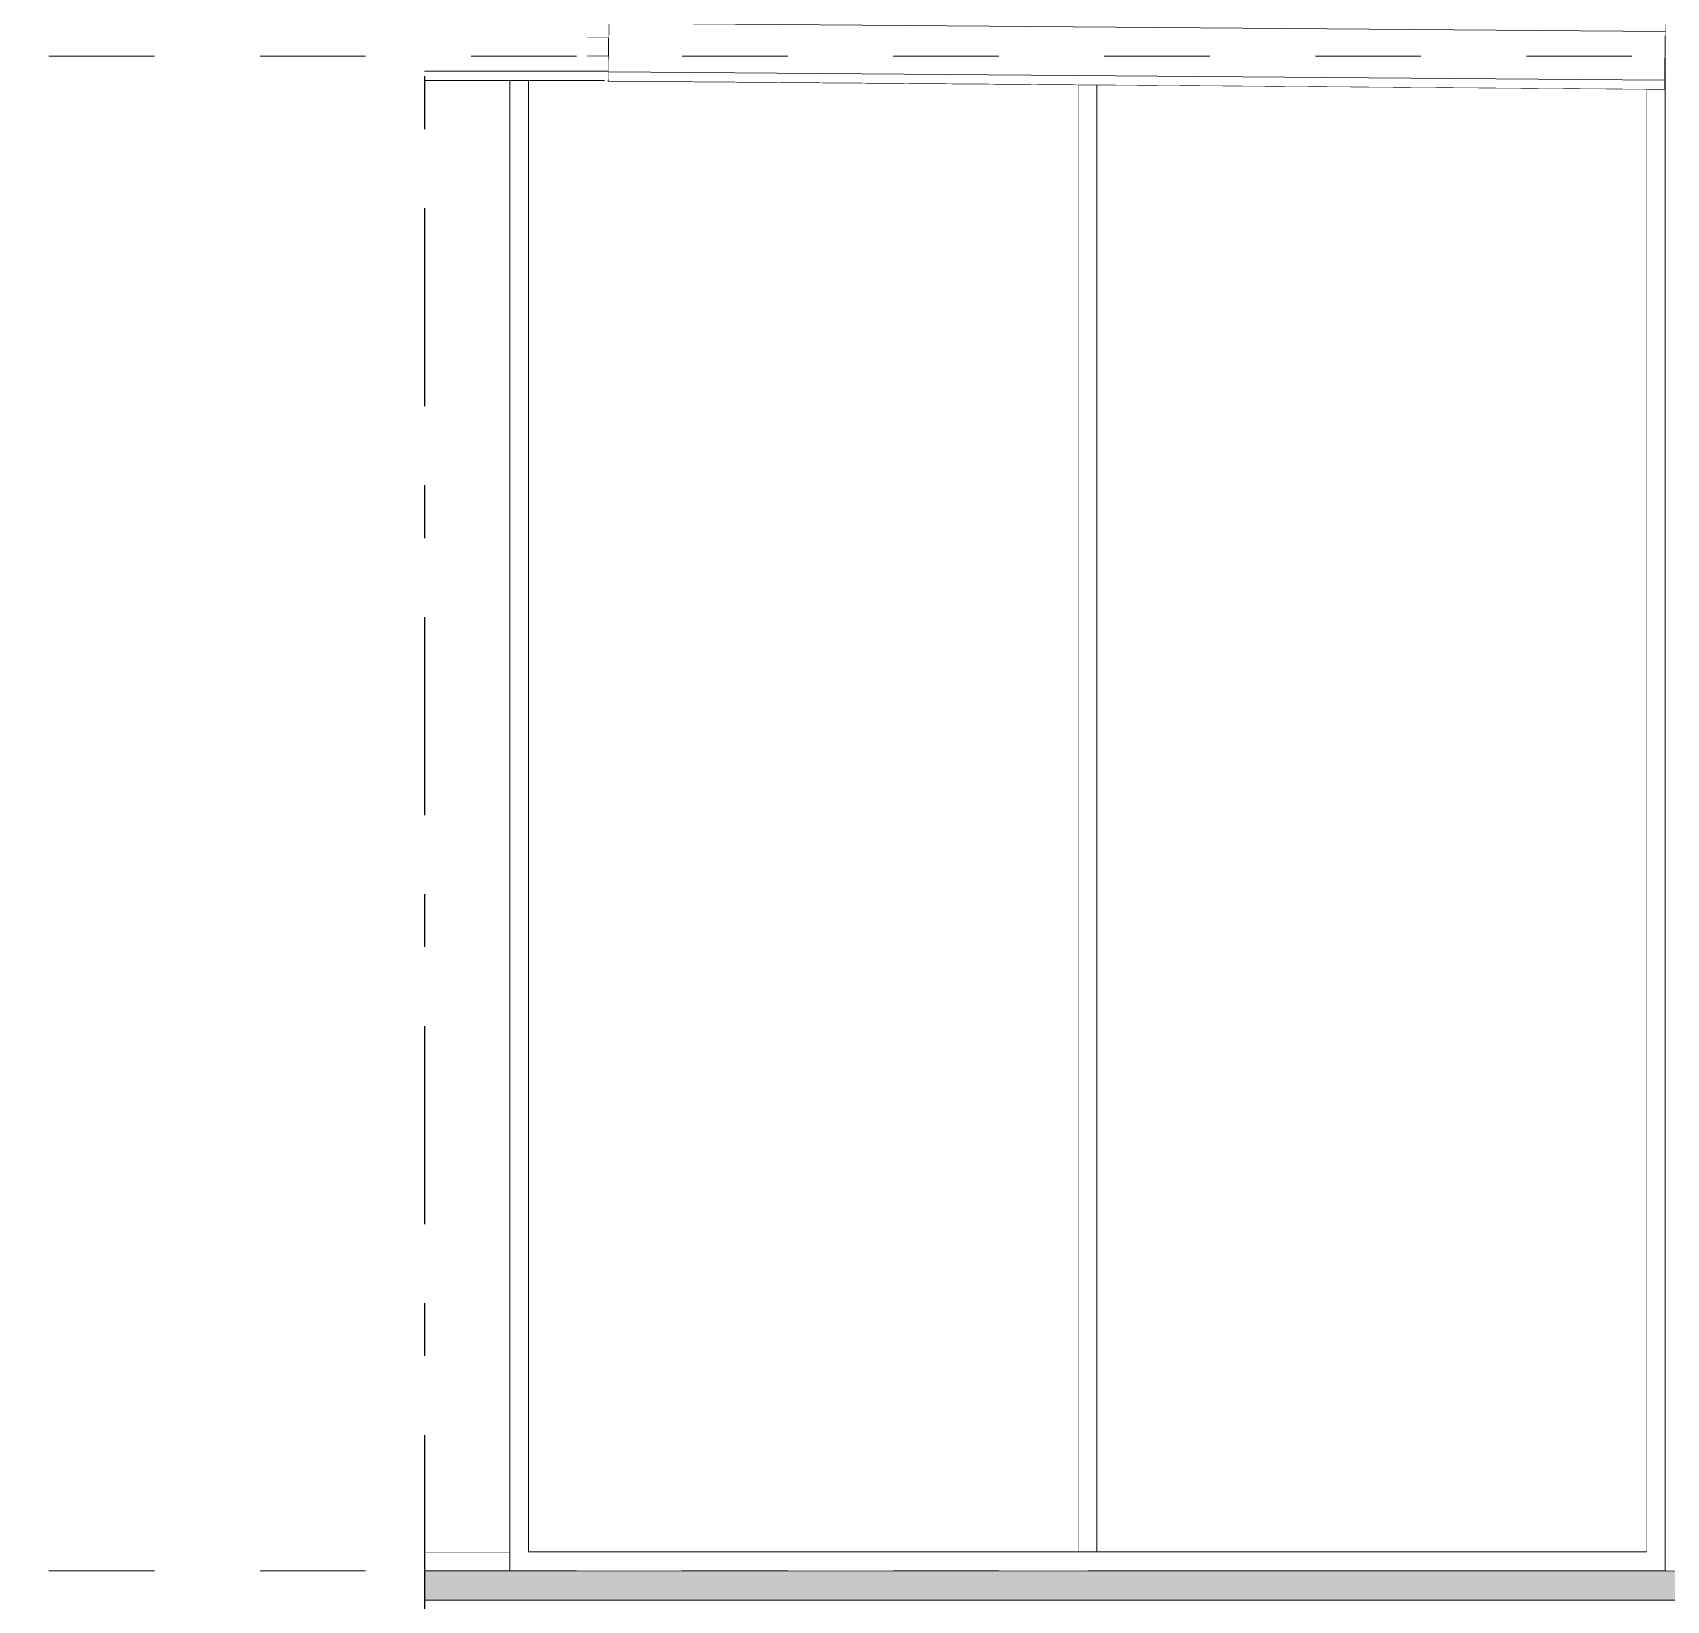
# Model space of a CAD drawing. Header units: millimetres. Extents: x -48147 to 1468943, y -496296 to 18123.
# Drawn here: x 1393517 to 1397886, y -491375 to -487183 of the extents above; entities that cross this region are included whole.
import ezdxf

# ---------------------------------------------------------------- set-up
doc = ezdxf.new("R2010")
doc.units = ezdxf.units.MM
doc.header["$MEASUREMENT"] = 0
for name, pattern in [('Dashed', [2822.222233, 1411.111116, -1411.111116]), ('Double Dashed', [1093.611073, 529.166651, -211.666656, 141.111112, -211.666656]), ('Wipeout_Contour', [1000, 0, -1000])]:
    doc.linetypes.add(name, pattern=pattern)
for name, color, linetype, lineweight, true_color in [('0_Pen_No__105', 7, 'Continuous', 15, 0xa6a6a6), ('New_A-20-M_Floor_Slab_Pen_No__109', 7, 'Continuous', 15, 0xa6a6a6), ('New_A-20-M_Floor_Slab_Pen_No__162', 7, 'Continuous', 0, 0xe47200)]:
    doc.layers.add(name, color=color, linetype=linetype, lineweight=lineweight, true_color=true_color)
for name, color, linetype in [('A-25-M_Wall_Int', 7, 'Continuous'), ('A-95-P_Drawing', 7, 'Continuous'), ('New_A-20-M_Floor_Slab', 7, 'Continuous'), ('New_A-25-M_Curtain_Wall', 7, 'Continuous'), ('New_A-25-M_Wall_Ext', 7, 'Continuous'), ('S-280-M_COLUMN.IFC Import', 7, 'Continuous'), ('S-280-M_STRUCT_FRAME.IFC Import', 7, 'Continuous')]:
    doc.layers.add(name, color=color, linetype=linetype)
for name, color, linetype, lineweight in [('A-25-M_Wall_Int_Pen_No__87', 8, 'Continuous', 20), ('A-95-P_Drawing_Pen_No__194', 7, 'Continuous', 25), ('New_A-20-M_Floor_Slab_Pen_No__1', 7, 'Continuous', 13), ('New_A-25-M_Curtain_Wall_Pen_No__4', 7, 'Continuous', 20), ('New_A-25-M_Curtain_Wall_Pen_No__87', 8, 'Continuous', 20), ('New_A-25-M_Wall_Ext_Pen_No__87', 8, 'Continuous', 20), ('S-280-M_COLUMN.IFC Import_Pen_No__88', 8, 'Continuous', 20), ('S-280-M_STRUCT_FRAME.IFC Import_Pen_No__90', 8, 'Continuous', 20)]:
    doc.layers.add(name, color=color, linetype=linetype, lineweight=lineweight)

# ---------------------------------------------------------------- blocks, each defined once
blk = doc.blocks.new('Section Elem_221_1', base_point=(1411454.5, -491295.5))
at = {"color": 254, "linetype": 'Wipeout_Contour', "lineweight": 0, "ltscale": 5924740.286222849}
blk.add_wipeout([(1397883.2, -491295.5), (1397883.2, -488320.5), (1397833.2, -488320.5), (1397833.2, -491245.5)], dxfattribs=at).dxf.layer = 'New_A-25-M_Curtain_Wall'
at = {"layer": 'New_A-25-M_Curtain_Wall_Pen_No__87', "linetype": 'Continuous'}
blk.add_line((1397833.2, -491245.5), (1397833.2, -488320.5), dxfattribs=at)
blk = doc.blocks.new('Section Elem_222_1', base_point=(1411454.5, -491295.5))
at = {"color": 254, "linetype": 'Wipeout_Contour', "lineweight": 0, "ltscale": 11843637.41130929}
blk.add_wipeout([(1397833.2, -488320.5), (1397883.2, -488320.5), (1397883.2, -487220.5), (1397883, -487220.5), (1397882.2, -487321.8), (1397882.1, -487331), (1397882.1, -487334.3), (1397833.2, -487333.9)], dxfattribs=at).dxf.layer = 'New_A-25-M_Curtain_Wall'
at = {"layer": 'New_A-25-M_Curtain_Wall_Pen_No__87', "linetype": 'Continuous'}
blk.add_line((1397833.2, -488320.5), (1397833.2, -487333.9), dxfattribs=at)
blk = doc.blocks.new('Section Elem_223_1', base_point=(1411454.5, -491295.5))
at = {"color": 254, "linetype": 'Wipeout_Contour', "lineweight": 0, "ltscale": 5919401.911436839}
blk.add_wipeout([(1397833.2, -484335.5), (1397833.2, -487153.9), (1397883.2, -487154.3), (1397883.2, -484335.5)], dxfattribs=at).dxf.layer = 'New_A-25-M_Curtain_Wall'
at = {"color": 254, "linetype": 'Wipeout_Contour', "lineweight": 0, "ltscale": 4441065.369281125}
blk.add_wipeout([(1397883, -487220.5), (1397883.2, -487220.5), (1397883.2, -487191.1)], dxfattribs=at).dxf.layer = 'New_A-25-M_Curtain_Wall'
at = {"layer": 'New_A-25-M_Curtain_Wall_Pen_No__87', "linetype": 'Continuous'}
for p, q in [((1397833.2, -487153.9), (1397833.2, -484335.5)), ((1397883.2, -487220.5), (1397883, -487220.5))]:
    blk.add_line(p, q, dxfattribs=at)
blk = doc.blocks.new('Section Elem_228_1', base_point=(1411454.5, -491295.5))
at = {"color": 254, "linetype": 'Wipeout_Contour', "lineweight": 0, "ltscale": 7401873.773677634}
blk.add_wipeout([(1396363.2, -487322.3), (1396363.2, -491245.5), (1397833.2, -491245.5), (1397833.2, -488320.5), (1397833.2, -487333.9)], dxfattribs=at).dxf.layer = 'New_A-25-M_Curtain_Wall'
blk = doc.blocks.new('Section Elem_230_1', base_point=(1411454.5, -491295.5))
at = {"color": 254, "linetype": 'Wipeout_Contour', "lineweight": 0, "ltscale": 5923823.460255897}
blk.add_wipeout([(1396338.2, -491295.5), (1397883.2, -491295.5), (1397833.2, -491245.5), (1396338.2, -491245.5)], dxfattribs=at).dxf.layer = 'New_A-25-M_Curtain_Wall'
at = {"layer": 'New_A-25-M_Curtain_Wall_Pen_No__87', "linetype": 'Continuous'}
blk.add_line((1396363.2, -491245.5), (1397833.2, -491245.5), dxfattribs=at)
blk = doc.blocks.new('Section Elem_305_1', base_point=(1411454.5, -491295.5))
at = {"color": 254, "linetype": 'Wipeout_Contour', "lineweight": 0, "ltscale": 5911091.761097245}
blk.add_wipeout([(1393517, -491295.5), (1393930.7, -491295.5), (1393930.7, -491245.5), (1393517, -491245.5)], dxfattribs=at).dxf.layer = 'New_A-25-M_Curtain_Wall'
at = {"layer": 'New_A-25-M_Curtain_Wall_Pen_No__4', "linetype": 'Continuous'}
blk.add_line((1393517, -491245.5), (1393930.7, -491245.5), dxfattribs=at)
blk = doc.blocks.new('Section Elem_306_1', base_point=(1411454.5, -491295.5))
at = {"color": 254, "linetype": 'Wipeout_Contour', "lineweight": 0, "ltscale": 5913032.670049174}
blk.add_wipeout([(1393930.7, -491245.5), (1393930.7, -491295.5), (1394545.9, -491295.5), (1394545.9, -491245.5)], dxfattribs=at).dxf.layer = 'New_A-25-M_Curtain_Wall'
at = {"layer": 'New_A-25-M_Curtain_Wall_Pen_No__4', "linetype": 'Continuous'}
blk.add_line((1393930.7, -491245.5), (1394545.9, -491245.5), dxfattribs=at)
blk = doc.blocks.new('Section Elem_307_1', base_point=(1411454.5, -491295.5))
at = {"color": 254, "linetype": 'Wipeout_Contour', "lineweight": 0, "ltscale": 5914659.733812755}
blk.add_wipeout([(1394545.9, -491245.5), (1394545.9, -491295.5), (1394793.2, -491295.5), (1394793.2, -491245.5)], dxfattribs=at).dxf.layer = 'New_A-25-M_Curtain_Wall'
at = {"layer": 'New_A-25-M_Curtain_Wall_Pen_No__4', "linetype": 'Continuous'}
blk.add_line((1394545.9, -491245.5), (1394793.2, -491245.5), dxfattribs=at)
blk = doc.blocks.new('Section Elem_342_1', base_point=(1411454.5, -491295.5))
at = {"color": 254, "linetype": 'Wipeout_Contour', "lineweight": 0, "ltscale": 5911907.021056423}
blk.add_wipeout([(1394389.2, -488320.5), (1394389.2, -491245.5), (1394536, -491245.5), (1394536, -488320.5)], dxfattribs=at).dxf.layer = 'New_A-25-M_Curtain_Wall'
at = {"layer": 'New_A-25-M_Curtain_Wall_Pen_No__4', "linetype": 'Continuous'}
blk.add_line((1394389.2, -491245.5), (1394389.2, -488320.5), dxfattribs=at)
at = {"color": 254, "linetype": 'Wipeout_Contour', "lineweight": 0, "ltscale": 5912221.520274481}
blk.add_wipeout([(1394536, -488320.5), (1394536, -491245.5), (1394555.9, -491245.5), (1394555.9, -488320.5)], dxfattribs=at).dxf.layer = 'New_A-25-M_Curtain_Wall'
at = {"layer": 'New_A-25-M_Curtain_Wall_Pen_No__4', "linetype": 'Continuous'}
for p, q in [((1394536, -491245.5), (1394536, -488320.5)), ((1394555.9, -491245.5), (1394555.9, -488320.5))]:
    blk.add_line(p, q, dxfattribs=at)
blk = doc.blocks.new('Section Elem_343_1', base_point=(1411454.5, -491295.5))
at = {"color": 254, "linetype": 'Wipeout_Contour', "lineweight": 0, "ltscale": 5909585.081620323}
blk.add_wipeout([(1393774, -488320.5), (1393774, -491245.5), (1393920.7, -491245.5), (1393920.7, -488320.5)], dxfattribs=at).dxf.layer = 'New_A-25-M_Curtain_Wall'
at = {"layer": 'New_A-25-M_Curtain_Wall_Pen_No__4', "linetype": 'Continuous'}
blk.add_line((1393774, -491245.5), (1393774, -488320.5), dxfattribs=at)
at = {"color": 254, "linetype": 'Wipeout_Contour', "lineweight": 0, "ltscale": 5909899.565590957}
blk.add_wipeout([(1393920.7, -488320.5), (1393920.7, -491245.5), (1393940.7, -491245.5), (1393940.7, -488320.5)], dxfattribs=at).dxf.layer = 'New_A-25-M_Curtain_Wall'
at = {"layer": 'New_A-25-M_Curtain_Wall_Pen_No__4', "linetype": 'Continuous'}
for p, q in [((1393920.7, -491245.5), (1393920.7, -488320.5)), ((1393940.7, -491245.5), (1393940.7, -488320.5))]:
    blk.add_line(p, q, dxfattribs=at)
blk = doc.blocks.new('Section Elem_344_1', base_point=(1411454.5, -491295.5))
at = {"color": 254, "linetype": 'Wipeout_Contour', "lineweight": 0, "ltscale": 5910116.530083252}
blk.add_wipeout([(1393940.7, -491245.5), (1394389.2, -491245.5), (1394389.2, -487310.5), (1393940.7, -487310.5)], dxfattribs=at).dxf.layer = 'New_A-25-M_Curtain_Wall'
blk = doc.blocks.new('Section Elem_345_1', base_point=(1411454.5, -491295.5))
at = {"color": 254, "linetype": 'Wipeout_Contour', "lineweight": 0, "ltscale": 7384997.591194255}
blk.add_wipeout([(1393517, -487310.5), (1393517, -491245.5), (1393774, -491245.5), (1393774, -488320.5), (1393774, -487310.5)], dxfattribs=at).dxf.layer = 'New_A-25-M_Curtain_Wall'
blk = doc.blocks.new('Section Elem_352_1', base_point=(1411454.5, -491295.5))
at = {"color": 254, "linetype": 'Wipeout_Contour', "lineweight": 0, "ltscale": 5906978.432685615}
blk.add_wipeout([(1393774, -488320.5), (1393920.7, -488320.5), (1393920.7, -487310.5), (1393774, -487310.5)], dxfattribs=at).dxf.layer = 'New_A-25-M_Curtain_Wall'
at = {"layer": 'New_A-25-M_Curtain_Wall_Pen_No__4', "linetype": 'Continuous'}
blk.add_line((1393774, -488320.5), (1393774, -487310.5), dxfattribs=at)
at = {"color": 254, "linetype": 'Wipeout_Contour', "lineweight": 0, "ltscale": 5907293.055392906}
blk.add_wipeout([(1393920.7, -488320.5), (1393940.7, -488320.5), (1393940.7, -487310.5), (1393920.7, -487310.5)], dxfattribs=at).dxf.layer = 'New_A-25-M_Curtain_Wall'
at = {"layer": 'New_A-25-M_Curtain_Wall_Pen_No__4', "linetype": 'Continuous'}
for p, q in [((1393920.7, -488320.5), (1393920.7, -487310.5)), ((1393940.7, -488320.5), (1393940.7, -487310.5))]:
    blk.add_line(p, q, dxfattribs=at)
blk = doc.blocks.new('Section Elem_353_1', base_point=(1411454.5, -491295.5))
at = {"color": 254, "linetype": 'Wipeout_Contour', "lineweight": 0, "ltscale": 7386439.724143236}
blk.add_wipeout([(1394389.2, -487310.5), (1394389.2, -488320.5), (1394536, -488320.5), (1394536, -487310.5), (1394441.2, -487310.5)], dxfattribs=at).dxf.layer = 'New_A-25-M_Curtain_Wall'
at = {"layer": 'New_A-25-M_Curtain_Wall_Pen_No__4', "linetype": 'Continuous'}
blk.add_line((1394389.2, -488320.5), (1394389.2, -487310.5), dxfattribs=at)
at = {"color": 254, "linetype": 'Wipeout_Contour', "lineweight": 0, "ltscale": 5909616.033972979}
blk.add_wipeout([(1394536, -488320.5), (1394555.9, -488320.5), (1394555.9, -487310.5), (1394536, -487310.5)], dxfattribs=at).dxf.layer = 'New_A-25-M_Curtain_Wall'
at = {"layer": 'New_A-25-M_Curtain_Wall_Pen_No__4', "linetype": 'Continuous'}
for p, q in [((1394536, -488320.5), (1394536, -487310.5)), ((1394555.9, -488320.5), (1394555.9, -487310.5))]:
    blk.add_line(p, q, dxfattribs=at)
blk = doc.blocks.new('Section Elem_354_1', base_point=(1411454.5, -491295.5))
at = {"color": 254, "linetype": 'Wipeout_Contour', "lineweight": 0, "ltscale": 7389843.634251478}
blk.add_wipeout([(1394555.9, -487310.5), (1394555.9, -491245.5), (1394793.2, -491245.5), (1394793.2, -488320.5), (1394793.2, -487310.5)], dxfattribs=at).dxf.layer = 'New_A-25-M_Wall_Ext'
at = {"layer": 'New_A-25-M_Wall_Ext_Pen_No__87', "linetype": 'Continuous'}
blk.add_line((1394555.9, -491295.5), (1394555.9, -491245.5), dxfattribs=at)
blk = doc.blocks.new('Section Elem_424_1', base_point=(1411454.5, -491295.5))
at = {"color": 254, "linetype": 'Wipeout_Contour', "lineweight": 0, "ltscale": 5940006.648651222}
blk.add_wipeout([(1411568.8, -491295.5), (1391150.1, -491295.5), (1391150.1, -491374.5), (1411568.8, -491374.5)], dxfattribs=at).dxf.layer = 'New_A-20-M_Floor_Slab'
at = {"layer": 'New_A-20-M_Floor_Slab_Pen_No__109', "linetype": 'Continuous'}
h = blk.add_hatch(dxfattribs=at)
h.set_pattern_fill('Lightweight_Concrete_0001', color=256, style=0, pattern_type=2)
h.set_pattern_definition([(0, (1411454.5, -491295.5), (0, 779.423), [48.75, -401.25]), (0, (1411679.5, -490905.8), (0, 779.423), [48.75, -401.25]), (60, (1411454.5, -491295.5), (-675, 389.71), [48.75, -401.25]), (60, (1411904.5, -491295.5), (-675, 389.71), [48.75, -401.25]), (120, (1411503.2, -491295.5), (675, 389.71), [48.75, -401.25]), (120, (1411953.2, -491295.5), (675, 389.71), [48.75, -401.25]), (0, (1411454.48, -491220.52), (0, 150), [0, -150, 0, -225]), (45, (1411529.48, -491220.52), (-106.066, 106.066), [0, -112.5, 0, -187.5])])
h.paths.add_polyline_path([(1411568.8, -491295.5), (1391150.1, -491295.5), (1391150.1, -491374.5), (1411568.8, -491374.5)])
at = {"layer": 'New_A-20-M_Floor_Slab_Pen_No__162', "linetype": 'Continuous'}
blk.add_hatch(color=256, dxfattribs=at).paths.add_polyline_path([(1391150.1, -491374.5), (1391150.1, -491375), (1411568.8, -491375), (1411568.8, -491374.5)])
at = {"layer": 'New_A-20-M_Floor_Slab_Pen_No__1', "linetype": 'Continuous'}
for p, q in [((1411566.1, -491295.5), (1391150.1, -491295.5)), ((1411568.8, -491374.5), (1391150.1, -491374.5))]:
    blk.add_line(p, q, dxfattribs=at)
blk = doc.blocks.new('Section Elem_442_1', base_point=(1411454.5, -491295.5))
at = {"color": 254, "linetype": 'Wipeout_Contour', "lineweight": 0, "ltscale": 5918986.080374459}
blk.add_wipeout([(1396363.2, -491245.5), (1396363.2, -488320.5), (1396313.2, -488320.5), (1396313.2, -491245.5)], dxfattribs=at).dxf.layer = 'New_A-25-M_Curtain_Wall'
at = {"layer": 'New_A-25-M_Curtain_Wall_Pen_No__87', "linetype": 'Continuous'}
for p, q in [((1396313.2, -491245.5), (1396313.2, -488320.5)), ((1396363.2, -491245.5), (1396363.2, -488320.5)), ((1396363.2, -491245.5), (1396338.2, -491245.5))]:
    blk.add_line(p, q, dxfattribs=at)
blk = doc.blocks.new('Section Elem_443_1', base_point=(1411454.5, -491295.5))
at = {"color": 254, "linetype": 'Wipeout_Contour', "lineweight": 0, "ltscale": 5916391.223356158}
blk.add_wipeout([(1396313.2, -488320.5), (1396363.2, -488320.5), (1396363.2, -487322.3), (1396313.2, -487321.9)], dxfattribs=at).dxf.layer = 'New_A-25-M_Curtain_Wall'
at = {"layer": 'New_A-25-M_Curtain_Wall_Pen_No__87', "linetype": 'Continuous'}
for p, q in [((1396313.2, -488320.5), (1396313.2, -487321.9)), ((1396363.2, -488320.5), (1396363.2, -487322.3))]:
    blk.add_line(p, q, dxfattribs=at)
blk = doc.blocks.new('Section Elem_445_1', base_point=(1411454.5, -491295.5))
at = {"color": 254, "linetype": 'Wipeout_Contour', "lineweight": 0, "ltscale": 10348602.67135804}
blk.add_wipeout([(1394843.2, -487310.5), (1394843.2, -491245.5), (1396313.2, -491245.5), (1396313.2, -487321.9), (1395056.2, -487312), (1395056.2, -487308.1), (1395046.4, -487310.5)], dxfattribs=at).dxf.layer = 'New_A-25-M_Curtain_Wall'
blk = doc.blocks.new('Section Elem_447_1', base_point=(1411454.5, -491295.5))
at = {"color": 254, "linetype": 'Wipeout_Contour', "lineweight": 0, "ltscale": 5918088.017429754}
blk.add_wipeout([(1394843.2, -491245.5), (1394793.2, -491295.5), (1396338.2, -491295.5), (1396338.2, -491245.5)], dxfattribs=at).dxf.layer = 'New_A-25-M_Curtain_Wall'
at = {"layer": 'New_A-25-M_Curtain_Wall_Pen_No__87', "linetype": 'Continuous'}
blk.add_line((1394843.2, -491245.5), (1396338.2, -491245.5), dxfattribs=at)
blk = doc.blocks.new('Section Elem_449_1', base_point=(1411454.5, -491295.5))
at = {"color": 254, "linetype": 'Wipeout_Contour', "lineweight": 0, "ltscale": 5910651.044002219}
blk.add_wipeout([(1395057.1, -487195.5), (1394999.3, -487195.5), (1394999.3, -487245.5), (1395056.7, -487245.5)], dxfattribs=at).dxf.layer = 'New_A-25-M_Curtain_Wall'
at = {"layer": 'New_A-25-M_Curtain_Wall_Pen_No__87', "linetype": 'Continuous'}
for p, q in [((1394999.3, -487195.5), (1395057.1, -487195.5)), ((1394999.3, -487245.5), (1395056.7, -487245.5))]:
    blk.add_line(p, q, dxfattribs=at)
blk = doc.blocks.new('Section Elem_450_1', base_point=(1411454.5, -491295.5))
at = {"color": 254, "linetype": 'Wipeout_Contour', "lineweight": 0, "ltscale": 5913265.736255343}
blk.add_wipeout([(1394843.2, -491245.5), (1394843.2, -488320.5), (1394793.2, -488320.5), (1394793.2, -491295.5)], dxfattribs=at).dxf.layer = 'New_A-25-M_Curtain_Wall'
at = {"layer": 'New_A-25-M_Curtain_Wall_Pen_No__87', "linetype": 'Continuous'}
for p, q in [((1394793.2, -491295.5), (1394793.2, -488320.5)), ((1394843.2, -491245.5), (1394843.2, -488320.5))]:
    blk.add_line(p, q, dxfattribs=at)
blk = doc.blocks.new('Section Elem_451_1', base_point=(1411454.5, -491295.5))
at = {"color": 254, "linetype": 'Wipeout_Contour', "lineweight": 0, "ltscale": 5910644.097743974}
blk.add_wipeout([(1394793.2, -487310.5), (1394793.2, -488320.5), (1394843.2, -488320.5), (1394843.2, -487310.5)], dxfattribs=at).dxf.layer = 'New_A-25-M_Curtain_Wall'
at = {"layer": 'New_A-25-M_Curtain_Wall_Pen_No__87', "linetype": 'Continuous'}
for p, q in [((1394793.2, -488320.5), (1394793.2, -487310.5)), ((1394843.2, -488320.5), (1394843.2, -487310.5))]:
    blk.add_line(p, q, dxfattribs=at)
blk = doc.blocks.new('Section Elem_507_1', base_point=(1411454.5, -491295.5))
at = {"color": 254, "linetype": 'Wipeout_Contour', "lineweight": 0, "ltscale": 5925432.138264012}
blk.add_wipeout([(1397883.2, -491295.5), (1398121, -491295.5), (1398121, -488520.8), (1397883.2, -488520.8)], dxfattribs=at).dxf.layer = 'A-25-M_Wall_Int'
at = {"layer": 'A-25-M_Wall_Int_Pen_No__87', "linetype": 'Continuous'}
blk.add_line((1397883.2, -491295.5), (1397883.2, -488520.8), dxfattribs=at)
at = {"color": 254, "linetype": 'Wipeout_Contour', "lineweight": 0, "ltscale": 5925886.592703075}
blk.add_wipeout([(1398121, -488520.8), (1398121, -491295.5), (1398124, -491295.5), (1398124, -488520.8)], dxfattribs=at).dxf.layer = 'A-25-M_Wall_Int'
at = {"color": 254, "linetype": 'Wipeout_Contour', "lineweight": 0, "ltscale": 5925920.567328392}
blk.add_wipeout([(1398139, -491295.5), (1398139, -488520.8), (1398124, -488520.8), (1398124, -491295.5)], dxfattribs=at).dxf.layer = 'A-25-M_Wall_Int'
at = {"color": 254, "linetype": 'Wipeout_Contour', "lineweight": 0, "ltscale": 5925977.191741439}
blk.add_wipeout([(1398139, -491295.5), (1398154, -491295.5), (1398154, -488520.8), (1398139, -488520.8)], dxfattribs=at).dxf.layer = 'A-25-M_Wall_Int'
at = {"layer": 'A-25-M_Wall_Int_Pen_No__87', "linetype": 'Continuous'}
for p, q in [((1398121, -488520.8), (1398121, -491295.5)), ((1398124, -491295.5), (1398124, -488520.8)), ((1398139, -491295.5), (1398139, -488520.8)), ((1398154, -491295.5), (1398154, -488520.8))]:
    blk.add_line(p, q, dxfattribs=at)
blk = doc.blocks.new('Section Elem_508_1', base_point=(1411454.5, -491295.5))
at = {"color": 254, "linetype": 'Wipeout_Contour', "lineweight": 0, "ltscale": 5930200.537693625}
blk.add_wipeout([(1397883.2, -488520.8), (1403094.8, -488520.8), (1403094.8, -484270.5), (1397883.2, -484270.5)], dxfattribs=at).dxf.layer = 'A-25-M_Wall_Int'
at = {"layer": 'A-25-M_Wall_Int_Pen_No__87', "linetype": 'Continuous'}
blk.add_line((1397883.2, -484270.5), (1397883.2, -488520.8), dxfattribs=at)
blk = doc.blocks.new('Section Elem_541_1', base_point=(1411454.5, -491295.5))
at = {"layer": 'S-280-M_COLUMN.IFC Import_Pen_No__88', "linetype": 'Continuous'}
blk.add_line((1393517, -484270.5), (1393517, -491295.5), dxfattribs=at)
blk = doc.blocks.new('Section Elem_697_1', base_point=(1411454.5, -491295.5))
at = {"color": 254, "linetype": 'Wipeout_Contour', "lineweight": 0, "ltscale": 5916226.560569797}
blk.add_wipeout([(1395056.2, -487308.7), (1395056.2, -487312), (1397882.1, -487334.3), (1397882.1, -487331)], dxfattribs=at).dxf.layer = 'S-280-M_STRUCT_FRAME.IFC Import'
at = {"color": 254, "linetype": 'Wipeout_Contour', "lineweight": 0, "ltscale": 5916218.510350947}
blk.add_wipeout([(1395056.3, -487299.5), (1395056.2, -487308.7), (1397882.1, -487331), (1397882.2, -487321.8)], dxfattribs=at).dxf.layer = 'S-280-M_STRUCT_FRAME.IFC Import'
at = {"color": 254, "linetype": 'Wipeout_Contour', "lineweight": 0, "ltscale": 5916204.567007989}
blk.add_wipeout([(1395056.4, -487287), (1395056.3, -487299.5), (1397882.2, -487321.8), (1397882.3, -487309.3)], dxfattribs=at).dxf.layer = 'S-280-M_STRUCT_FRAME.IFC Import'
at = {"color": 254, "linetype": 'Wipeout_Contour', "lineweight": 0, "ltscale": 7396461.00811111}
blk.add_wipeout([(1395057.4, -487157), (1395056.4, -487287), (1397882.3, -487309.3), (1397883.2, -487191.1), (1397883.2, -487179.3)], dxfattribs=at).dxf.layer = 'S-280-M_STRUCT_FRAME.IFC Import'
at = {"layer": 'S-280-M_STRUCT_FRAME.IFC Import_Pen_No__90', "linetype": 'Continuous'}
for p, q in [((1395056.3, -487299.5), (1395056.2, -487308.7)), ((1395056.4, -487287), (1395056.3, -487299.5)), ((1397882.3, -487309.3), (1395056.4, -487287)), ((1395056.2, -487308.7), (1395056.2, -487312)), ((1397882.1, -487334.3), (1395056.2, -487312)), ((1397882.1, -487331), (1397882.2, -487321.8)), ((1397882.1, -487334.3), (1397882.1, -487331)), ((1397882.2, -487321.8), (1397882.3, -487309.3))]:
    blk.add_line(p, q, dxfattribs=at)
at = {"color": 254, "linetype": 'Wipeout_Contour', "lineweight": 0, "ltscale": 5916020.778545094}
blk.add_wipeout([(1395057.4, -487157), (1397883.2, -487179.3), (1397883.2, -487166.8), (1395057.5, -487144.5)], dxfattribs=at).dxf.layer = 'S-280-M_STRUCT_FRAME.IFC Import'
at = {"layer": 'S-280-M_STRUCT_FRAME.IFC Import_Pen_No__90', "linetype": 'Continuous'}
blk.add_line((1397882.3, -487309.3), (1397883.2, -487191.1), dxfattribs=at)
at = {"color": 254, "linetype": 'Wipeout_Contour', "lineweight": 0, "ltscale": 5916006.677262126}
blk.add_wipeout([(1395057.5, -487144.5), (1397883.2, -487166.8), (1397883.2, -487157.7), (1395057.6, -487135.4)], dxfattribs=at).dxf.layer = 'S-280-M_STRUCT_FRAME.IFC Import'
at = {"color": 254, "linetype": 'Wipeout_Contour', "lineweight": 0, "ltscale": 5915998.535985074}
blk.add_wipeout([(1395057.6, -487135.4), (1397883.2, -487157.7), (1397883.2, -487154.3), (1395057.6, -487132)], dxfattribs=at).dxf.layer = 'S-280-M_STRUCT_FRAME.IFC Import'
at = {"layer": 'S-280-M_STRUCT_FRAME.IFC Import_Pen_No__90', "linetype": 'Continuous'}
for p, q in [((1395057.4, -487157), (1395056.4, -487287)), ((1395057.5, -487144.5), (1395057.4, -487157)), ((1397883.2, -487179.3), (1395057.4, -487157)), ((1395057.6, -487135.4), (1395057.5, -487144.5)), ((1397883.2, -487154.3), (1395057.6, -487132)), ((1395057.6, -487132), (1395057.6, -487135.4))]:
    blk.add_line(p, q, dxfattribs=at)
blk = doc.blocks.new('Section Elem_699_1', base_point=(1411454.5, -491295.5))
at = {"color": 254, "linetype": 'Wipeout_Contour', "lineweight": 0, "ltscale": 7385676.019001308}
blk.add_wipeout([(1393517, -487310.5), (1395046.4, -487310.5), (1395056.2, -487308.1), (1395056.2, -487307.2), (1393517, -487307.2)], dxfattribs=at).dxf.layer = 'S-280-M_STRUCT_FRAME.IFC Import'
at = {"color": 254, "linetype": 'Wipeout_Contour', "lineweight": 0, "ltscale": 5907959.489112263}
blk.add_wipeout([(1393517, -487298), (1393517, -487307.2), (1395056.2, -487307.2), (1395056.3, -487298)], dxfattribs=at).dxf.layer = 'S-280-M_STRUCT_FRAME.IFC Import'
at = {"color": 254, "linetype": 'Wipeout_Contour', "lineweight": 0, "ltscale": 5907945.364334348}
blk.add_wipeout([(1393517, -487285.5), (1393517, -487298), (1395056.3, -487298), (1395056.4, -487285.5)], dxfattribs=at).dxf.layer = 'S-280-M_STRUCT_FRAME.IFC Import'
at = {"layer": 'S-280-M_STRUCT_FRAME.IFC Import_Pen_No__90', "linetype": 'Continuous'}
blk.add_line((1395046.4, -487310.5), (1393517, -487310.5), dxfattribs=at)
at = {"color": 254, "linetype": 'Wipeout_Contour', "lineweight": 0, "ltscale": 11818501.63168154}
blk.add_wipeout([(1393517, -487285.5), (1395056.4, -487285.5), (1395056.7, -487245.5), (1394999.3, -487245.5), (1394999.3, -487195.5), (1395057.1, -487195.5), (1395057.4, -487155.5), (1393517, -487155.5)], dxfattribs=at).dxf.layer = 'S-280-M_STRUCT_FRAME.IFC Import'
at = {"layer": 'S-280-M_STRUCT_FRAME.IFC Import_Pen_No__90', "linetype": 'Continuous'}
blk.add_line((1395056.4, -487285.5), (1393517, -487285.5), dxfattribs=at)
at = {"color": 254, "linetype": 'Wipeout_Contour', "lineweight": 0, "ltscale": 5907759.457440211}
blk.add_wipeout([(1393517, -487143), (1393517, -487155.5), (1395057.4, -487155.5), (1395057.5, -487143)], dxfattribs=at).dxf.layer = 'S-280-M_STRUCT_FRAME.IFC Import'
at = {"color": 254, "linetype": 'Wipeout_Contour', "lineweight": 0, "ltscale": 5907745.336573901}
blk.add_wipeout([(1393517, -487133.9), (1393517, -487143), (1395057.5, -487143), (1395057.6, -487133.9)], dxfattribs=at).dxf.layer = 'S-280-M_STRUCT_FRAME.IFC Import'
at = {"color": 254, "linetype": 'Wipeout_Contour', "lineweight": 0, "ltscale": 7385388.057670995}
blk.add_wipeout([(1393517, -487133.9), (1395057.6, -487133.9), (1395057.6, -487133.3), (1395046.4, -487130.5), (1393517, -487130.5)], dxfattribs=at).dxf.layer = 'S-280-M_STRUCT_FRAME.IFC Import'
at = {"layer": 'S-280-M_STRUCT_FRAME.IFC Import_Pen_No__90', "linetype": 'Continuous'}
for p, q in [((1395046.4, -487130.5), (1393517, -487130.5)), ((1395057.4, -487155.5), (1393517, -487155.5))]:
    blk.add_line(p, q, dxfattribs=at)
blk = doc.blocks.new('S-34 Building Section_STORY_MARKER', base_point=(1411454.5, -491295.5))
at = {"layer": '0_Pen_No__105', "linetype": 'Dashed', "ltscale": 0.2}
for p, q in [((1387916.2, -487245.5), (1445948.4, -487245.5)), ((1387916.2, -491295.5), (1445948.4, -491295.5))]:
    blk.add_line(p, q, dxfattribs=at)

msp = doc.modelspace()

# ---------------------------------------------------------------- block references
at = {"layer": 'New_A-25-M_Curtain_Wall'}
for name in ['Section Elem_449_1', 'Section Elem_221_1', 'Section Elem_305_1']:
    msp.add_blockref(name, (1411454.5, -491295.5), dxfattribs=at)

# ---------------------------------------------------------------- next in the draw order: block references
for name in ['Section Elem_222_1', 'Section Elem_306_1']:
    msp.add_blockref(name, (1411454.5, -491295.5), dxfattribs=at)

# ---------------------------------------------------------------- next in the draw order: block references
for name in ['Section Elem_223_1', 'Section Elem_228_1', 'Section Elem_343_1', 'Section Elem_307_1']:
    msp.add_blockref(name, (1411454.5, -491295.5), dxfattribs=at)

# ---------------------------------------------------------------- next in the draw order: block references
for name in ['Section Elem_345_1', 'Section Elem_342_1', 'Section Elem_230_1']:
    msp.add_blockref(name, (1411454.5, -491295.5), dxfattribs=at)

# ---------------------------------------------------------------- next in the draw order: block references
for name in ['Section Elem_344_1', 'Section Elem_442_1']:
    msp.add_blockref(name, (1411454.5, -491295.5), dxfattribs=at)

# ---------------------------------------------------------------- next in the draw order: block references
for name in ['Section Elem_352_1', 'Section Elem_353_1', 'Section Elem_443_1']:
    msp.add_blockref(name, (1411454.5, -491295.5), dxfattribs=at)

# ---------------------------------------------------------------- next in the draw order: block references
msp.add_blockref('Section Elem_445_1', (1411454.5, -491295.5), dxfattribs=at)
at = {"layer": 'New_A-25-M_Wall_Ext'}
msp.add_blockref('Section Elem_354_1', (1411454.5, -491295.5), dxfattribs=at)

# ---------------------------------------------------------------- next in the draw order: block references
at = {"layer": 'New_A-20-M_Floor_Slab'}
msp.add_blockref('Section Elem_424_1', (1411454.5, -491295.5), dxfattribs=at)

# ---------------------------------------------------------------- next in the draw order: block references
at = {"layer": 'A-25-M_Wall_Int'}
msp.add_blockref('Section Elem_507_1', (1411454.5, -491295.5), dxfattribs=at)
at = {"layer": 'New_A-25-M_Curtain_Wall'}
msp.add_blockref('Section Elem_447_1', (1411454.5, -491295.5), dxfattribs=at)
at = {"layer": 'S-280-M_COLUMN.IFC Import'}
msp.add_blockref('Section Elem_541_1', (1411454.5, -491295.5), dxfattribs=at)

# ---------------------------------------------------------------- next in the draw order: block references
at = {"layer": 'A-25-M_Wall_Int'}
msp.add_blockref('Section Elem_508_1', (1411454.5, -491295.5), dxfattribs=at)
at = {"layer": 'New_A-25-M_Curtain_Wall'}
msp.add_blockref('Section Elem_450_1', (1411454.5, -491295.5), dxfattribs=at)

# ---------------------------------------------------------------- next in the draw order: block references
msp.add_blockref('Section Elem_451_1', (1411454.5, -491295.5), dxfattribs=at)
at = {"layer": 'S-280-M_STRUCT_FRAME.IFC Import'}
msp.add_blockref('Section Elem_697_1', (1411454.5, -491295.5), dxfattribs=at)

# ---------------------------------------------------------------- next in the draw order: block references
msp.add_blockref('Section Elem_699_1', (1411454.5, -491295.5), dxfattribs=at)

# ---------------------------------------------------------------- next in the draw order: wipeouts: each hides what was drawn before it
at = {"color": 254, "linetype": 'Wipeout_Contour', "lineweight": 0, "ltscale": 5891844.902481306}
msp.add_wipeout([(1388401, -473037.1), (1394564.7, -473037.1), (1394564.7, -492986.9), (1388401, -492986.9)], dxfattribs=at).dxf.layer = 'A-95-P_Drawing'

# ---------------------------------------------------------------- next in the draw order: linework, layer by layer
at = {"layer": 'A-95-P_Drawing_Pen_No__194', "linetype": 'Double Dashed', "flags": 128}
msp.add_lwpolyline([(1388401, -473037.1), (1394564.7, -473037.1), (1394564.7, -492986.9), (1388401, -492986.9)], close=True, dxfattribs=at)

# ---------------------------------------------------------------- next in the draw order: block references
at = {"linetype": 'Continuous', "lineweight": 0}
msp.add_blockref('S-34 Building Section_STORY_MARKER', (1411454.5, -491295.5), dxfattribs=at)

doc.saveas('drawing.dxf')
